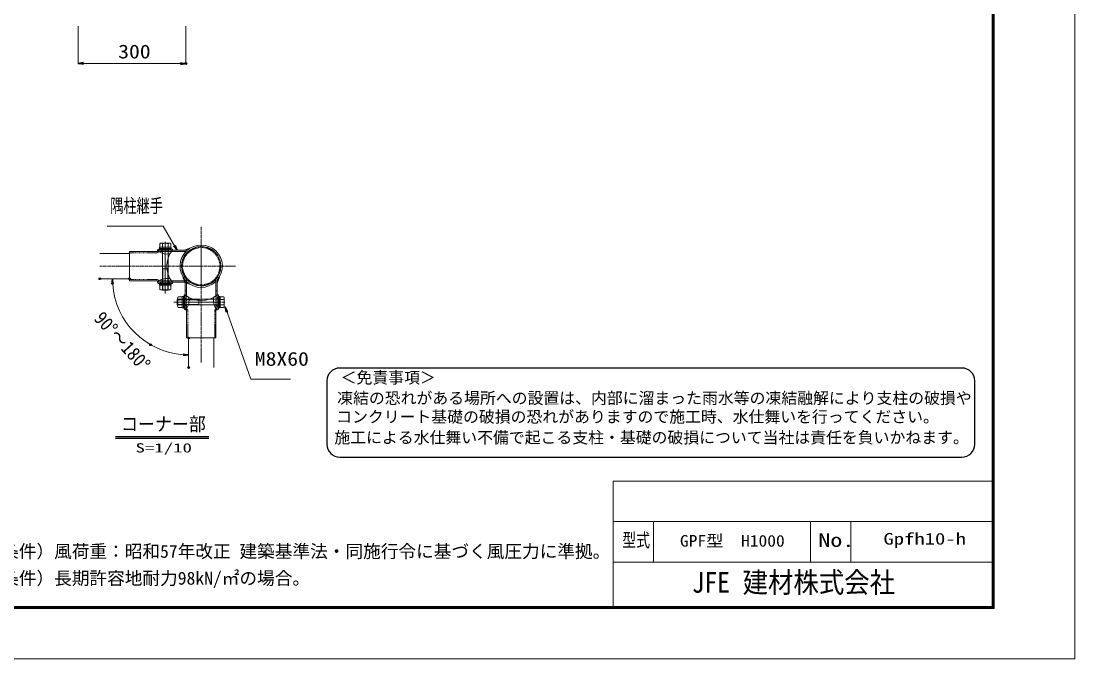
# Model space of a CAD drawing. Units: millimetres, scale not verified. Extents: x -3338 to 3345, y -2362 to 2363.
# Drawn here: x 408 to 3345, y -2362 to -585 of the extents above; entities that cross this region are included whole.
import ezdxf
from ezdxf.enums import TextEntityAlignment as Align

# ---------------------------------------------------------------- set-up
doc = ezdxf.new("R2010")
doc.units = ezdxf.units.MM
doc.header["$LTSCALE"] = 10
doc.header["$PDMODE"] = 32
doc.header["$PDSIZE"] = 5
doc.linetypes.add('USER2', pattern=[0.375, 0.25, -0.125])
doc.linetypes.add('USER3', pattern=[1.125, 0.75, -0.125, 0.125, -0.125])
for name, color, linetype, lineweight in [('0-0_寸法', 7, 'Continuous', 13), ('0-6_0', 7, 'Continuous', 13), ('0-9_EXTCNT-LMEC0', 4, 'Continuous', 25), ('0-C_BN', 4, 'Continuous', 25), ('1-0_D-TTL-TXT', 2, 'Continuous', 25)]:
    doc.layers.add(name, color=color, linetype=linetype, lineweight=lineweight)
doc.layers.add('0-7_DEFPOINTS', color=7, linetype='Continuous')
doc.layers.add('0-F_WAKU', color=7, linetype='Continuous')
doc.styles.add('ＭＳ ゴシック', font='')
doc.styles.get('ＭＳ ゴシック').set_extended_font_data('MS Gothic')

# ---------------------------------------------------------------- blocks, each defined once
blk = doc.blocks.new('_Open')
at = {"layer": '0-6_0', "lineweight": 25}
blk.add_line((-10, 1.667), (0, 0), dxfattribs=at)
blk.add_lwpolyline([(-10, -1.667), (0, 0), (-10, 0)], dxfattribs=at)

msp = doc.modelspace()

# ---------------------------------------------------------------- linework, layer by layer
at = {"layer": '0-0_寸法'}
for p, q in [((567.61, -598.76), (567.61, -703.23)), ((867.61, -598.76), (867.61, -703.23)), ((582.61, -703.23), (852.61, -703.23))]:
    msp.add_line(p, q, dxfattribs=at)
for points in [[(647.93, -1156.3), (804.37, -1156.3), (842.5, -1222.53)], [(1159.37, -1583.02), (1048.21, -1583.02), (977.58, -1383.07)]]:
    msp.add_lwpolyline(points, dxfattribs=at)
msp.add_arc((875.33, -1303.08), 212.19, 184.05122, 265.94878, dxfattribs=at)
at = {"layer": '0-6_0', "color": 4, "linetype": 'USER3'}
for p, q in [((910.33, -1158.8), (910.33, -1536.61)), ((910.33, -1201.77), (910.33, -1334.39)), ((810.33, -1214.25), (810.33, -1322.29)), ((628.13, -1268.08), (1005.94, -1268.08)), ((964.16, -1368.08), (856.12, -1368.08))]:
    msp.add_line(p, q, dxfattribs=at)
at = {"layer": '0-6_0', "color": 4}
for p, q in [((628.13, -1233.08), (710.33, -1233.08)), ((628.13, -1303.08), (710.33, -1303.08)), ((875.33, -1550.28), (875.33, -1468.08)), ((945.33, -1550.28), (945.33, -1468.08))]:
    msp.add_line(p, q, dxfattribs=at)
at = {"layer": '0-6_0'}
for p, q in [((788.33, -1227.38), (710.33, -1227.38)), ((710.33, -1227.38), (710.33, -1308.78)), ((788.33, -1223.38), (788.33, -1227.38)), ((830.33, -1220.18), (791.53, -1220.18)), ((791.53, -1227.38), (791.53, -1223.38)), ((791.53, -1227.38), (791.63, -1227.38)), ((792.53, -1227.38), (792.53, -1223.38)), ((823.33, -1218.38), (797.33, -1218.38)), ((797.33, -1222.38), (797.33, -1218.38)), ((823.33, -1222.38), (823.33, -1218.38)), ((867.62, -1227.38), (827.28, -1227.38)), ((830.33, -1223.38), (830.33, -1220.18)), ((871.82, -1223.38), (830.33, -1223.38)), ((863.32, -1223.38), (880.32, -1217.28)), ((788.33, -1308.78), (710.33, -1308.78)), ((788.33, -1312.78), (788.33, -1308.78)), ((791.53, -1308.78), (791.63, -1308.78)), ((791.53, -1308.78), (791.53, -1312.78)), ((830.33, -1315.98), (791.53, -1315.98)), ((792.53, -1308.78), (792.53, -1312.78)), ((797.33, -1313.78), (797.33, -1317.78)), ((823.33, -1317.78), (797.33, -1317.78)), ((823.33, -1313.78), (823.33, -1317.78)), ((867.62, -1308.78), (827.28, -1308.78)), ((871.82, -1312.78), (830.33, -1312.78)), ((830.33, -1312.78), (830.33, -1315.98)), ((865.63, -1315.09), (859.53, -1298.09)), ((880.32, -1318.88), (863.32, -1312.78)), ((865.63, -1306.59), (865.63, -1348.08)), ((869.63, -1305.07), (869.63, -1351.13)), ((951.03, -1305.07), (951.03, -1351.13)), ((961.13, -1298.09), (955.03, -1315.09)), ((955.03, -1306.59), (955.03, -1348.08)), ((862.43, -1348.08), (862.43, -1386.88)), ((865.63, -1348.08), (862.43, -1348.08)), ((869.63, -1336.75), (865.63, -1336.75)), ((955.03, -1336.75), (951.03, -1336.75)), ((955.03, -1348.08), (958.23, -1348.08)), ((958.23, -1348.08), (958.23, -1386.88)), ((860.63, -1355.08), (860.63, -1381.08)), ((864.63, -1355.08), (860.63, -1355.08)), ((956.03, -1355.08), (960.03, -1355.08)), ((960.03, -1355.08), (960.03, -1381.08)), ((864.63, -1381.08), (860.63, -1381.08)), ((869.63, -1385.88), (865.63, -1385.88)), ((869.63, -1386.88), (865.63, -1386.88)), ((865.63, -1390.08), (869.63, -1390.08)), ((869.63, -1386.88), (869.73, -1386.88)), ((869.63, -1390.08), (869.63, -1468.08)), ((951.03, -1385.88), (955.03, -1385.88)), ((951.03, -1386.88), (951.13, -1386.88)), ((951.03, -1386.88), (955.03, -1386.88)), ((951.03, -1390.08), (951.03, -1468.08)), ((955.03, -1390.08), (951.03, -1390.08)), ((956.03, -1381.08), (960.03, -1381.08)), ((951.03, -1468.08), (869.63, -1468.08)), ((2058.29, -1867.44), (3114, -1867.44)), ((2058.29, -1867.44), (2058.29, -2216.19)), ((2058.29, -1979.94), (3114, -1979.94)), ((2170.79, -1979.94), (2170.79, -2092.44)), ((2607.75, -1979.94), (2607.75, -2092.44)), ((2720.25, -1979.94), (2720.25, -2092.44)), ((2058.29, -2092.44), (3114, -2092.44))]:
    msp.add_line(p, q, dxfattribs=at)
at = {"layer": '0-6_0', "linetype": 'USER2'}
for p, q in [((788.33, -1230.58), (710.33, -1230.58)), ((791.53, -1223.38), (830.33, -1223.38)), ((827.28, -1227.38), (792.53, -1227.38)), ((801.33, -1223.38), (801.33, -1218.38)), ((819.33, -1223.38), (819.33, -1218.38)), ((788.33, -1305.58), (710.33, -1305.58)), ((830.33, -1312.78), (791.53, -1312.78)), ((827.28, -1308.78), (792.53, -1308.78)), ((801.33, -1312.78), (801.33, -1317.78)), ((819.33, -1312.78), (819.33, -1317.78)), ((865.63, -1348.08), (865.63, -1386.88)), ((955.03, -1386.88), (955.03, -1348.08)), ((865.63, -1359.08), (860.63, -1359.08)), ((865.63, -1377.08), (860.63, -1377.08)), ((869.63, -1351.13), (869.63, -1385.88)), ((951.03, -1351.13), (951.03, -1385.88)), ((955.03, -1359.08), (960.03, -1359.08)), ((955.03, -1377.08), (960.03, -1377.08)), ((872.83, -1390.08), (872.83, -1468.08)), ((947.83, -1390.08), (947.83, -1468.08))]:
    msp.add_line(p, q, dxfattribs=at)
at = {"layer": '0-6_0', "color": 3}
msp.add_lwpolyline([(-3337.87, 2362.56), (3344.63, 2362.56), (3344.63, -2362.44), (-3337.87, -2362.44)], close=True, dxfattribs=at)
at = {"layer": '0-6_0'}
for points in [[(-3112.87, 2221.94), (3119.63, 2221.94), (3119.63, -2221.81), (-3112.87, -2221.81)], [(-3111.47, 2220.53), (3118.22, 2220.53), (3118.22, -2220.41), (-3111.47, -2220.41)], [(-3110.06, 2219.12), (3116.81, 2219.12), (3116.81, -2219), (-3110.06, -2219)], [(-3108.66, 2217.72), (3115.41, 2217.72), (3115.41, -2217.59), (-3108.66, -2217.59)], [(-3107.25, 2216.31), (3114, 2216.31), (3114, -2216.19), (-3107.25, -2216.19)]]:
    msp.add_lwpolyline(points, close=True, dxfattribs=at)
msp.add_circle((910.33, -1268.08), 54.4, dxfattribs=at)
at = {"layer": '0-6_0', "linetype": 'USER2'}
msp.add_circle((910.33, -1268.08), 52, dxfattribs=at)
at = {"layer": '0-6_0'}
for centre, radius, start, end in [((791.53, -1223.38), 3.2, 90, 180), ((788.33, -1227.38), 3.2, 270, 0), ((816.07, -1185.92), 48.17, 239.3794, 278.73256), ((796.33, -1222.38), 1, 270, 0), ((884.77, -1268.08), 70.44, 140.61117, 219.38883), ((824.33, -1222.38), 1, 180, 270), ((910.33, -1268.08), 59, 319.25545, 220.74455), ((910.33, -1268.08), 55, 47.73142, 312.26858), ((788.33, -1308.78), 3.2, 0, 90), ((791.53, -1312.78), 3.2, 180, 270), ((816.07, -1350.23), 48.17, 81.26744, 120.6206), ((796.33, -1313.78), 1, 0, 90), ((824.33, -1313.78), 1, 90, 180), ((910.33, -1268.08), 59, 226.38331, 313.61669), ((910.33, -1293.64), 70.44, 230.61117, 309.38883), ((864.63, -1354.08), 1, 270, 0), ((828.18, -1362.34), 48.17, 329.3794, 8.73256), ((992.49, -1362.34), 48.17, 171.26744, 210.6206), ((956.03, -1354.08), 1, 180, 270), ((865.63, -1386.88), 3.2, 180, 270), ((864.63, -1382.08), 1, 0, 90), ((869.63, -1390.08), 3.2, 0, 90), ((951.03, -1390.08), 3.2, 90, 180), ((956.03, -1382.08), 1, 90, 180), ((955.03, -1386.88), 3.2, 270, 0)]:
    msp.add_arc(centre, radius, start, end, dxfattribs=at)
at = {"layer": '0-6_0', "linetype": 'USER2'}
for centre, start, end in [((797.33, -1223.38), 270, 0), ((823.33, -1223.38), 180, 270), ((797.33, -1312.78), 0, 90), ((823.33, -1312.78), 90, 180), ((865.63, -1355.08), 270, 0), ((865.63, -1381.08), 0, 90), ((955.03, -1355.08), 180, 270), ((955.03, -1381.08), 90, 180)]:
    msp.add_arc(centre, 4, start, end, dxfattribs=at)
at = {"layer": '0-7_DEFPOINTS'}
for p in [(867.61, -703.23), (628.13, -1303.08), (710.33, -1303.08), (875.33, -1468.08), (769.24, -1486.84), (875.33, -1550.28)]:
    msp.add_point(p, dxfattribs=at)
at = {"layer": '0-9_EXTCNT-LMEC0'}
for p, q in [((671.92, -1742.57), (931.38, -1742.57)), ((671.92, -1747.23), (931.38, -1747.23))]:
    msp.add_line(p, q, dxfattribs=at)
at = {"layer": '0-C_BN', "linetype": 'USER3', "lineweight": 13}
for p, q in [((810.33, -1344.43), (810.33, -1200.48)), ((833.98, -1368.08), (977.93, -1368.08))]:
    msp.add_line(p, q, dxfattribs=at)
at = {"layer": '0-C_BN', "lineweight": 13}
for p, q in [((794.33, -1218.38), (794.33, -1215.18)), ((826.33, -1215.18), (794.33, -1215.18)), ((826.33, -1218.38), (794.33, -1218.38)), ((797.33, -1204.18), (795.33, -1205.33)), ((795.33, -1205.33), (795.33, -1215.18)), ((825.33, -1215.18), (795.33, -1215.18)), ((825.33, -1215.18), (795.33, -1215.18)), ((823.33, -1204.18), (797.33, -1204.18)), ((802.33, -1215.18), (802.33, -1333.78)), ((802.84, -1205.33), (802.84, -1215.18)), ((817.83, -1205.33), (817.83, -1215.18)), ((818.33, -1215.18), (818.33, -1333.78)), ((823.33, -1204.18), (825.33, -1205.33)), ((825.33, -1205.33), (825.33, -1215.18)), ((826.33, -1218.38), (826.33, -1215.18)), ((802.33, -1270.98), (803.73, -1275.18)), ((818.33, -1275.18), (802.33, -1275.18)), ((803.73, -1275.18), (803.73, -1335.18)), ((818.33, -1270.98), (816.93, -1275.18)), ((816.93, -1275.18), (816.93, -1335.18)), ((794.33, -1320.98), (794.33, -1317.78)), ((826.33, -1317.78), (794.33, -1317.78)), ((826.33, -1320.98), (794.33, -1320.98)), ((795.33, -1320.98), (795.33, -1332.58)), ((825.33, -1320.98), (795.33, -1320.98)), ((802.83, -1320.98), (802.83, -1332.58)), ((810.33, -1308.88), (810.33, -1332.67)), ((817.83, -1320.98), (817.83, -1332.58)), ((825.33, -1320.98), (825.33, -1332.58)), ((826.33, -1320.98), (826.33, -1317.78)), ((821.89, -1333.98), (798.8, -1333.98)), ((802.33, -1333.78), (803.73, -1335.18)), ((818.33, -1333.78), (802.33, -1333.78)), ((816.93, -1335.18), (803.73, -1335.18)), ((816.93, -1335.18), (818.33, -1333.78)), ((844.63, -1360.08), (843.23, -1361.48)), ((843.23, -1374.68), (843.23, -1361.48)), ((903.23, -1361.48), (843.23, -1361.48)), ((843.23, -1374.68), (844.63, -1376.08)), ((903.23, -1374.68), (843.23, -1374.68)), ((844.43, -1379.63), (844.43, -1356.54)), ((844.63, -1376.08), (844.63, -1360.08)), ((963.23, -1360.08), (844.63, -1360.08)), ((963.23, -1376.08), (844.63, -1376.08)), ((869.53, -1368.08), (845.74, -1368.08)), ((857.43, -1353.08), (845.83, -1353.08)), ((857.43, -1360.58), (845.83, -1360.58)), ((857.43, -1375.58), (845.83, -1375.58)), ((857.43, -1352.08), (860.63, -1352.08)), ((857.43, -1384.08), (857.43, -1352.08)), ((857.43, -1383.08), (857.43, -1353.08)), ((860.63, -1384.08), (860.63, -1352.08)), ((907.43, -1360.08), (903.23, -1361.48)), ((903.23, -1376.08), (903.23, -1360.08)), ((907.43, -1376.08), (903.23, -1374.68)), ((960.03, -1352.08), (963.23, -1352.08)), ((960.03, -1384.08), (960.03, -1352.08)), ((963.23, -1384.08), (963.23, -1352.08)), ((973.08, -1353.08), (963.23, -1353.08)), ((963.23, -1383.08), (963.23, -1353.08)), ((963.23, -1383.08), (963.23, -1353.08)), ((973.08, -1360.58), (963.23, -1360.58)), ((973.08, -1375.57), (963.23, -1375.57)), ((974.23, -1355.08), (973.08, -1353.08)), ((974.23, -1381.08), (974.23, -1355.08)), ((857.43, -1383.08), (845.83, -1383.08)), ((857.43, -1384.08), (860.63, -1384.08)), ((960.03, -1384.08), (963.23, -1384.08)), ((973.08, -1383.08), (963.23, -1383.08)), ((974.23, -1381.08), (973.08, -1383.08))]:
    msp.add_line(p, q, dxfattribs=at)
for centre, radius, start, end in [((799.09, -1210.85), 6.68, 55.79454, 124.20546), ((810.33, -1229.08), 24.9, 72.48215, 107.51785), ((821.58, -1210.85), 6.68, 55.79454, 124.20546), ((799.08, -1328.28), 5.7, 228.86505, 311.13495), ((810.33, -1313.19), 20.79, 248.85295, 291.14705), ((821.58, -1328.29), 5.7, 228.83491, 311.16509), ((850.12, -1379.33), 5.7, 138.83491, 221.16509), ((850.13, -1356.83), 5.7, 138.86505, 221.13495), ((865.22, -1368.08), 20.79, 158.85295, 201.14705), ((949.33, -1368.08), 24.9, 342.48215, 17.51785), ((967.56, -1356.83), 6.68, 325.79454, 34.20546), ((967.56, -1379.32), 6.68, 325.79454, 34.20546)]:
    msp.add_arc(centre, radius, start, end, dxfattribs=at)
at = {"layer": '1-0_D-TTL-TXT'}
for p, q in [((3029.93, -1551.79), (1296.11, -1551.79)), ((1260.67, -1587.24), (1260.67, -1764.48)), ((3065.38, -1764.48), (3065.38, -1587.24)), ((1296.11, -1799.93), (3029.93, -1799.93))]:
    msp.add_line(p, q, dxfattribs=at)
for centre, start, end in [((1296.11, -1587.24), 90, 180), ((3029.93, -1587.24), 0, 90), ((1296.11, -1764.48), 180, 270), ((3029.93, -1764.48), 270, 0)]:
    msp.add_arc(centre, 35.45, start, end, dxfattribs=at)

# ---------------------------------------------------------------- block references
at = {"layer": '0-0_寸法', "xscale": 1.5, "yscale": 1.5}
for p, rotation in [((567.61, -703.23), 180), ((843.27, -1223.82), 300.89946), ((663.15, -1303.08), 92.02561), ((977.07, -1381.66), 109.83783), ((875.33, -1515.26), 357.97439)]:
    msp.add_blockref('_Open', p, dxfattribs=dict(at, rotation=rotation))
msp.add_blockref('_Open', (867.61, -703.23), dxfattribs=at)

# ---------------------------------------------------------------- texts
at = {"layer": '0-0_寸法', "style": 'ＭＳ ゴシック'}
for s, width, p in [('300', 1.15, (679.04, -700.64)), ('隅柱継手', 0.7, (656.87, -1130.37)), ('M8X60', 1.15, (1059.71, -1557.09))]:
    msp.add_text(s, height=38.49, dxfattribs=dict(at, width=width)).set_placement(p, align=Align.BOTTOM_LEFT)
at = {"layer": '0-0_寸法', "style": 'ＭＳ ゴシック', "width": 0.9}
msp.add_text('90°～180°', height=38.48, rotation=312.22, dxfattribs=at).set_placement((600.76, -1423.75), align=Align.BOTTOM_LEFT)
at = {"layer": '0-6_0', "style": 'ＭＳ ゴシック'}
for s, width, p in [('型式', 0.75, (2083.36, -2061.61)), ('No.', 1.3, (2629.65, -2061.61))]:
    msp.add_text(s, height=37.88, dxfattribs=dict(at, width=width)).set_placement(p, align=Align.BOTTOM_LEFT)
at = {"layer": '0-9_EXTCNT-LMEC0', "style": 'ＭＳ ゴシック'}
for s, height, width, p in [('コーナー部', 38.49, 0.9, (686.73, -1738.64)), ('S=1/10', 25.66, 1.5, (727.31, -1794.8))]:
    msp.add_text(s, height=height, dxfattribs=dict(at, width=width)).set_placement(p, align=Align.BOTTOM_LEFT)
at = {"layer": '0-F_WAKU', "style": 'ＭＳ ゴシック'}
for s, height, width, p in [('GPF型\u3000H1000', 32.47, 1.1, (2244.2, -2059.31)), ('Gpfh10-h', 32.47, 1.3, (2811.25, -2053.68)), ('JFE 建材株式会社', 57.7, 0.9, (2277.28, -2195.2))]:
    msp.add_text(s, height=height, dxfattribs=dict(at, width=width)).set_placement(p, align=Align.BOTTOM_LEFT)
at = {"layer": '1-0_D-TTL-TXT', "color": 7, "style": 'ＭＳ ゴシック'}
for s, height, p in [('＜免責事項＞ \u3000\u3000', 32.4, (1298.74, -1604.38)), ('凍結の恐れがある場所への設置は、内部に溜まった雨水等の凍結融解により支柱の破損や', 32.4, (1289.15, -1661.45)), ('コンクリート基礎の破損の恐れがありますので施工時、水仕舞いを行ってください。', 32.4, (1286.24, -1713.51)), ('施工による水仕舞い不備で起こる支柱・基礎の破損について当社は責任を負いかねます。 ', 32.4, (1281.28, -1771.28)), ('（設計条件）風荷重：昭和57年改正 建築基準法・同施行令に基づく風圧力に準拠。', 36.07, (205.34, -2091.39)), ('（基礎条件）長期許容地耐力98kN/㎡の場合。', 36.07, (205.34, -2166.39))]:
    msp.add_text(s, height=height, dxfattribs=at).set_placement(p, align=Align.BOTTOM_LEFT)

doc.saveas('drawing.dxf')
